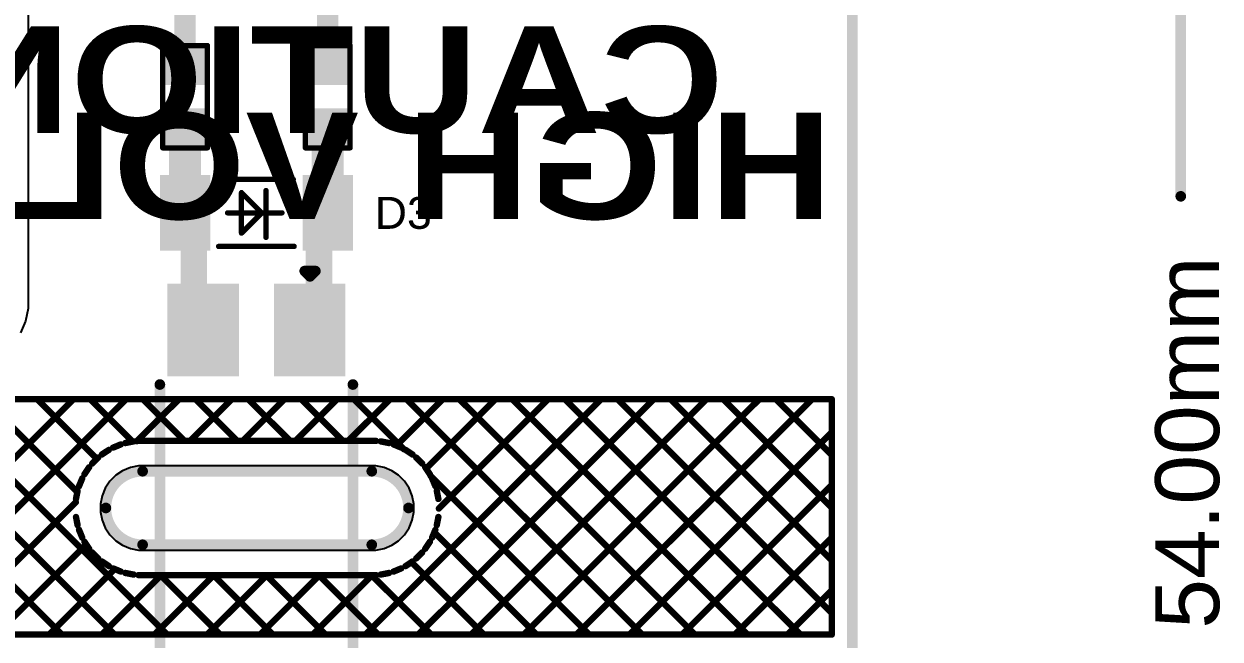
# Model space of a CAD drawing. Header units: inches. Extents: x -4 to 182, y -4 to 85.
# Drawn here: x 33.43 to 61.94, y 17.39 to 32.06 of the extents above; entities that cross this region are included whole.
import ezdxf

# ---------------------------------------------------------------- set-up
doc = ezdxf.new("R2010")
doc.units = ezdxf.units.IN
for name, color, linetype in [('Board Outline', 216, 'Continuous'), ('Bottom Layer', 5, 'Continuous'), ('Bottom Overlay', 54, 'Continuous'), ('Dimensions', 6, 'Continuous'), ('Multi-Layer', 9, 'Continuous'), ('Top Layer', 1, 'Continuous'), ('Top Overlay', 2, 'Continuous'), ('Top Paste', 8, 'Continuous'), ('Top Solder', 216, 'Continuous')]:
    doc.layers.add(name, color=color, linetype=linetype)
doc.styles.add('Arial', font='', dxfattribs={"height": 0.2})
doc.styles.add('Arial Black', font='', dxfattribs={"height": 0.2})
doc.styles.get('Arial').set_extended_font_data('Arial')
doc.styles.get('Arial Black').set_extended_font_data('Arial Black')

# ---------------------------------------------------------------- blocks, each defined once
blk = doc.blocks.new('SFH6156_2_1')
at = {"layer": 'Top Layer'}
for points in [[(-5.55, 2.02), (-3.55, 2.02), (-3.55, 0.52), (-5.55, 0.52)], [(3.55, 2.02), (5.55, 2.02), (5.55, 0.52), (3.55, 0.52)], [(-5.55, -0.52), (-3.55, -0.52), (-3.55, -2.02), (-5.55, -2.02)], [(3.55, -0.52), (5.55, -0.52), (5.55, -2.02), (3.55, -2.02)]]:
    blk.add_hatch(color=1, dxfattribs=at).paths.add_polyline_path(points)
at = {"layer": 'Top Paste'}
for points in [[(-5.55, 2.02), (-3.55, 2.02), (-3.55, 0.52), (-5.55, 0.52)], [(3.55, 2.02), (5.55, 2.02), (5.55, 0.52), (3.55, 0.52)], [(-5.55, -0.52), (-3.55, -0.52), (-3.55, -2.02), (-5.55, -2.02)], [(3.55, -0.52), (5.55, -0.52), (5.55, -2.02), (3.55, -2.02)]]:
    blk.add_hatch(color=8, dxfattribs=at).paths.add_polyline_path(points)
at = {"layer": 'Top Solder'}
for points in [[(-5.652, 2.122), (-3.448, 2.122), (-3.448, 0.418), (-5.652, 0.418)], [(3.448, 2.122), (5.652, 2.122), (5.652, 0.418), (3.448, 0.418)], [(-5.652, -0.418), (-3.448, -0.418), (-3.448, -2.122), (-5.652, -2.122)], [(3.448, -0.418), (5.652, -0.418), (5.652, -2.122), (3.448, -2.122)]]:
    blk.add_hatch(color=216, dxfattribs=at).paths.add_polyline_path(points)
at = {"layer": 'Top Overlay', "const_width": 0.254}
for points in [[(3.25, 2.3), (-3.25, 2.3)], [(-5.956, 1.152), (-5.956, 1.406)], [(-5.829, 1.279), (-5.956, 1.406)], [(-5.956, 1.152), (-5.829, 1.279)], [(3.25, -2.3), (-3.25, -2.3)]]:
    blk.add_lwpolyline(points, dxfattribs=at)
at = {"layer": 'Top Overlay', "const_width": 0.127}
for points in [[(-3.314, 2.3, 1), (-3.187, 2.3, 1)], [(3.186, 2.3, 1), (3.313, 2.3, 1)], [(-6.02, 1.406, 1), (-5.893, 1.406, 1)], [(-6.02, 1.406, 1), (-5.893, 1.406, 1)], [(-6.02, 1.152, 1), (-5.893, 1.152, 1)], [(-6.02, 1.152, 1), (-5.893, 1.152, 1)], [(-5.893, 1.279, 1), (-5.766, 1.279, 1)], [(-5.893, 1.279, 1), (-5.766, 1.279, 1)], [(-3.314, -2.3, 1), (-3.187, -2.3, 1)], [(3.186, -2.3, 1), (3.313, -2.3, 1)]]:
    blk.add_lwpolyline(points, format="xyb", close=True, dxfattribs=at)
blk = doc.blocks.new('R___0603_2')
at = {"layer": 'Top Layer'}
for points in [[(-0.381, 0.4445), (-0.381, -0.4445), (-1.143, -0.4445), (-1.143, 0.4445)], [(1.143, 0.4445), (1.143, -0.4445), (0.381, -0.4445), (0.381, 0.4445)]]:
    blk.add_hatch(color=1, dxfattribs=at).paths.add_polyline_path(points)
at = {"layer": 'Top Paste'}
for points in [[(-0.381, 0.4445), (-0.381, -0.4445), (-1.143, -0.4445), (-1.143, 0.4445)], [(1.143, 0.4445), (1.143, -0.4445), (0.381, -0.4445), (0.381, 0.4445)]]:
    blk.add_hatch(color=8, dxfattribs=at).paths.add_polyline_path(points)
at = {"layer": 'Top Solder'}
for points in [[(-0.2794, 0.5461), (-0.2794, -0.5461), (-1.2446, -0.5461), (-1.2446, 0.5461)], [(1.2446, 0.5461), (1.2446, -0.5461), (0.2794, -0.5461), (0.2794, 0.5461)]]:
    blk.add_hatch(color=216, dxfattribs=at).paths.add_polyline_path(points)
at = {"layer": 'Top Overlay', "const_width": 0.127}
for points in [[(1.2192, 0.5334), (-1.2192, 0.5334)], [(-1.2192, -0.5334), (-1.2192, 0.5334)], [(1.2192, -0.5334), (1.2192, 0.5334)], [(1.2192, -0.5334), (-1.2192, -0.5334)]]:
    blk.add_lwpolyline(points, dxfattribs=at)
at = {"layer": 'Top Overlay', "const_width": 0.0635}
for points in [[(-1.25095, 0.5334, 1), (-1.18745, 0.5334, 1)], [(-1.25095, 0.5334, 1), (-1.18745, 0.5334, 1)], [(1.18745, 0.5334, 1), (1.25095, 0.5334, 1)], [(1.18745, 0.5334, 1), (1.25095, 0.5334, 1)], [(-1.25095, -0.5334, 1), (-1.18745, -0.5334, 1)], [(-1.25095, -0.5334, 1), (-1.18745, -0.5334, 1)], [(1.18745, -0.5334, 1), (1.25095, -0.5334, 1)], [(1.18745, -0.5334, 1), (1.25095, -0.5334, 1)]]:
    blk.add_lwpolyline(points, format="xyb", close=True, dxfattribs=at)
blk = doc.blocks.new('R___0603_3')
at = {"layer": 'Top Layer'}
for points in [[(-0.381, 0.4445), (-0.381, -0.4445), (-1.143, -0.4445), (-1.143, 0.4445)], [(1.143, 0.4445), (1.143, -0.4445), (0.381, -0.4445), (0.381, 0.4445)]]:
    blk.add_hatch(color=1, dxfattribs=at).paths.add_polyline_path(points)
at = {"layer": 'Top Paste'}
for points in [[(-0.381, 0.4445), (-0.381, -0.4445), (-1.143, -0.4445), (-1.143, 0.4445)], [(1.143, 0.4445), (1.143, -0.4445), (0.381, -0.4445), (0.381, 0.4445)]]:
    blk.add_hatch(color=8, dxfattribs=at).paths.add_polyline_path(points)
at = {"layer": 'Top Solder'}
for points in [[(-0.2794, 0.5461), (-0.2794, -0.5461), (-1.2446, -0.5461), (-1.2446, 0.5461)], [(1.2446, 0.5461), (1.2446, -0.5461), (0.2794, -0.5461), (0.2794, 0.5461)]]:
    blk.add_hatch(color=216, dxfattribs=at).paths.add_polyline_path(points)
at = {"layer": 'Top Overlay', "const_width": 0.127}
for points in [[(1.2192, 0.5334), (-1.2192, 0.5334)], [(-1.2192, -0.5334), (-1.2192, 0.5334)], [(1.2192, -0.5334), (1.2192, 0.5334)], [(1.2192, -0.5334), (-1.2192, -0.5334)]]:
    blk.add_lwpolyline(points, dxfattribs=at)
at = {"layer": 'Top Overlay', "const_width": 0.0635}
for points in [[(-1.25095, 0.5334, 1), (-1.18745, 0.5334, 1)], [(-1.25095, 0.5334, 1), (-1.18745, 0.5334, 1)], [(1.18745, 0.5334, 1), (1.25095, 0.5334, 1)], [(1.18745, 0.5334, 1), (1.25095, 0.5334, 1)], [(-1.25095, -0.5334, 1), (-1.18745, -0.5334, 1)], [(-1.25095, -0.5334, 1), (-1.18745, -0.5334, 1)], [(1.18745, -0.5334, 1), (1.25095, -0.5334, 1)], [(1.18745, -0.5334, 1), (1.25095, -0.5334, 1)]]:
    blk.add_lwpolyline(points, format="xyb", close=True, dxfattribs=at)
blk = doc.blocks.new('LL_34_20')
at = {"layer": 'Top Layer'}
for points in [[(-1.15, -0.85), (-2.25, -0.85), (-2.25, 0.85), (-1.15, 0.85)], [(2.25, -0.85), (1.15, -0.85), (1.15, 0.85), (2.25, 0.85)]]:
    blk.add_hatch(color=1, dxfattribs=at).paths.add_polyline_path(points)
at = {"layer": 'Top Paste'}
for points in [[(-1.15, -0.85), (-2.25, -0.85), (-2.25, 0.85), (-1.15, 0.85)], [(2.25, -0.85), (1.15, -0.85), (1.15, 0.85), (2.25, 0.85)]]:
    blk.add_hatch(color=8, dxfattribs=at).paths.add_polyline_path(points)
at = {"layer": 'Top Solder'}
for points in [[(-1.099, -0.901), (-2.301, -0.901), (-2.301, 0.901), (-1.099, 0.901)], [(2.301, -0.901), (1.099, -0.901), (1.099, 0.901), (2.301, 0.901)]]:
    blk.add_hatch(color=216, dxfattribs=at).paths.add_polyline_path(points)
at = {"layer": 'Top Overlay', "const_width": 0.127}
for points in [[(0.9, 0.8), (-0.9, 0.8)], [(-0.229, 0.584), (-0.229, -0.533)], [(0.356, 0.483), (-0.127, 0)], [(0.356, 0.483), (0.356, -0.483)], [(0.686, 0), (-0.61, 0)], [(0.356, -0.483), (-0.102, -0.025)], [(0.878, -0.8), (-0.878, -0.8)]]:
    blk.add_lwpolyline(points, dxfattribs=at)
at = {"layer": 'Top Overlay', "const_width": 0.0635}
for points in [[(-0.932, 0.8, 1), (-0.868, 0.8, 1)], [(0.868, 0.8, 1), (0.932, 0.8, 1)], [(-0.26, 0.584, 1), (-0.197, 0.584, 1)], [(0.324, 0.483, 1), (0.387, 0.483, 1)], [(0.324, 0.483, 1), (0.387, 0.483, 1)], [(-0.641, 0, 1), (-0.578, 0, 1)], [(-0.159, 0, 1), (-0.095, 0, 1)], [(-0.133, -0.025, 1), (-0.07, -0.025, 1)], [(0.654, 0, 1), (0.718, 0, 1)], [(-0.26, -0.533, 1), (-0.197, -0.533, 1)], [(0.324, -0.483, 1), (0.387, -0.483, 1)], [(0.324, -0.483, 1), (0.387, -0.483, 1)], [(-0.91, -0.8, 1), (-0.846, -0.8, 1)], [(0.846, -0.8, 1), (0.91, -0.8, 1)]]:
    blk.add_lwpolyline(points, format="xyb", close=True, dxfattribs=at)

msp = doc.modelspace()

# ---------------------------------------------------------------- linework, layer by layer
at = {"layer": 'Board Outline', "const_width": 0.254}
for points in [[(53.174, -1), (53.174, 47)], [(36.258, 21.396), (41.719, 21.396)], [(36.258, 19.643), (41.719, 19.643)]]:
    msp.add_lwpolyline(points, dxfattribs=at)
for points in [[(35.382, 20.52, -0.414214), (36.258, 21.396)], [(41.719, 21.396, -0.414214), (42.596, 20.52)], [(36.258, 19.643, -0.414214), (35.382, 20.52)], [(42.596, 20.52, -0.414214), (41.719, 19.643)]]:
    msp.add_lwpolyline(points, format="xyb", dxfattribs=at)
at = {"layer": 'Board Outline', "const_width": 0.127}
for points in [[(36.195, 21.396, 1), (36.322, 21.396, 1)], [(36.195, 21.396, 1), (36.322, 21.396, 1)], [(41.656, 21.396, 1), (41.783, 21.396, 1)], [(41.656, 21.396, 1), (41.783, 21.396, 1)], [(35.319, 20.52, 1), (35.446, 20.52, 1)], [(35.319, 20.52, 1), (35.446, 20.52, 1)], [(42.532, 20.52, 1), (42.659, 20.52, 1)], [(42.532, 20.52, 1), (42.659, 20.52, 1)], [(36.195, 19.643, 1), (36.322, 19.643, 1)], [(36.195, 19.643, 1), (36.322, 19.643, 1)], [(41.656, 19.643, 1), (41.783, 19.643, 1)], [(41.656, 19.643, 1), (41.783, 19.643, 1)]]:
    msp.add_lwpolyline(points, format="xyb", close=True, dxfattribs=at)
at = {"layer": 'Bottom Layer'}
for p, q in [((33.528, 37.182), (33.528, 25.431)), ((33.528, 25.431), (33.528, 25.278)), ((33.528, 25.278), (33.468, 24.978)), ((33.468, 24.978), (33.351, 24.694))]:
    msp.add_line(p, q, dxfattribs=at)
at = {"layer": 'Dimensions', "const_width": 0.254}
msp.add_lwpolyline([(61, 27.951), (61, 50)], dxfattribs=at)
at = {"layer": 'Dimensions', "const_width": 0.127}
msp.add_lwpolyline([(60.936, 27.951, 1), (61.063, 27.951, 1)], format="xyb", close=True, dxfattribs=at)
at = {"layer": 'Multi-Layer'}
for p, q in [((35.783, 21.409), (35.619, 21.299)), ((35.966, 21.485), (35.783, 21.409)), ((36.16, 21.523), (35.966, 21.485)), ((36.258, 21.523), (36.16, 21.523)), ((41.719, 21.523), (36.258, 21.523)), ((41.818, 21.523), (41.719, 21.523)), ((41.719, 21.523), (41.719, 21.523)), ((42.012, 21.485), (41.818, 21.523)), ((42.195, 21.409), (42.012, 21.485)), ((42.359, 21.299), (42.195, 21.409)), ((35.479, 21.159), (35.369, 20.995)), ((35.619, 21.299), (35.479, 21.159)), ((42.499, 21.159), (42.359, 21.299)), ((42.609, 20.995), (42.499, 21.159)), ((35.293, 20.812), (35.255, 20.619)), ((35.369, 20.995), (35.293, 20.812)), ((42.685, 20.812), (42.609, 20.995)), ((42.723, 20.619), (42.685, 20.812)), ((35.255, 20.619), (35.255, 20.52)), ((42.723, 20.52), (42.723, 20.619)), ((35.255, 20.52), (35.255, 20.421)), ((35.255, 20.421), (35.293, 20.227)), ((42.685, 20.227), (42.723, 20.421)), ((42.723, 20.421), (42.723, 20.52)), ((35.293, 20.227), (35.369, 20.044)), ((35.369, 20.044), (35.479, 19.88)), ((42.499, 19.88), (42.609, 20.044)), ((42.609, 20.044), (42.685, 20.227)), ((35.479, 19.88), (35.619, 19.74)), ((35.619, 19.74), (35.783, 19.63)), ((42.195, 19.63), (42.359, 19.74)), ((42.359, 19.74), (42.499, 19.88)), ((35.783, 19.63), (35.966, 19.555)), ((35.966, 19.555), (36.16, 19.516)), ((36.16, 19.516), (36.258, 19.516)), ((36.258, 19.516), (36.258, 19.516)), ((36.258, 19.516), (41.719, 19.516)), ((41.719, 19.516), (41.818, 19.516)), ((41.818, 19.516), (42.012, 19.555)), ((42.012, 19.555), (42.195, 19.63))]:
    msp.add_line(p, q, dxfattribs=at)
at = {"layer": 'Top Layer'}
for points, const_width in [([(37.27, 31.088), (37.27, 41.119)], 0.508), ([(40.67, 31.088), (40.67, 41.271)], 0.508), ([(37.27, 27.557), (37.27, 29.387)], 0.762), ([(40.67, 27.608), (40.67, 29.387)], 0.762), ([(37.479, 25.086), (37.479, 27.399)], 0.635), ([(40.461, 25.086), (40.461, 27.399)], 0.635)]:
    msp.add_lwpolyline(points, dxfattribs=dict(at, const_width=const_width))
for points, const_width in [([(37.143, 31.088, 1), (37.397, 31.088, 1)], 0.254), ([(40.543, 31.088, 1), (40.797, 31.088, 1)], 0.254), ([(37.079, 29.387, 1), (37.46, 29.387, 1)], 0.381), ([(40.479, 29.387, 1), (40.86, 29.387, 1)], 0.381), ([(37.079, 27.557, 1), (37.46, 27.557, 1)], 0.381), ([(40.479, 27.608, 1), (40.86, 27.608, 1)], 0.381), ([(37.32, 27.399, 1), (37.638, 27.399, 1)], 0.318), ([(40.302, 27.399, 1), (40.62, 27.399, 1)], 0.318), ([(40.334, 27.399, 1), (40.588, 27.399, 1)], 0.254), ([(40.543, 27.608, 1), (40.797, 27.608, 1)], 0.254), ([(37.32, 25.086, 1), (37.638, 25.086, 1)], 0.318), ([(40.302, 25.086, 1), (40.62, 25.086, 1)], 0.318)]:
    msp.add_lwpolyline(points, format="xyb", close=True, dxfattribs=dict(at, const_width=const_width))
at = {"layer": 'Top Layer', "const_width": 0.508}
msp.add_lwpolyline([(40.67, 27.608, -0.414214), (40.461, 27.399)], format="xyb", dxfattribs=at)
at = {"layer": 'Top Overlay', "const_width": 0.152}
for points in [[(28.998, 17.501), (34.611, 23.114)], [(30.255, 17.501), (35.868, 23.114)], [(30.542, 23.114), (52.682, 23.114)], [(31.235, 23.114), (36.848, 17.501)], [(32.492, 23.114), (34.704, 20.902)], [(33.749, 23.114), (35.17, 21.693)], [(35.006, 23.114), (36.018, 22.103)], [(36.123, 22.112), (37.125, 23.114)], [(36.264, 23.114), (37.259, 22.119)], [(37.388, 22.119), (38.383, 23.114)], [(37.521, 23.114), (38.516, 22.119)], [(38.645, 22.119), (39.64, 23.114)], [(38.778, 23.114), (39.773, 22.119)], [(39.902, 22.119), (40.897, 23.114)], [(40.035, 23.114), (41.03, 22.119)], [(41.159, 22.119), (42.154, 23.114)], [(41.293, 23.114), (42.486, 21.921)], [(41.57, 17.501), (47.183, 23.114)], [(42.306, 22.008), (43.412, 23.114)], [(42.55, 23.114), (48.163, 17.501)], [(42.827, 17.501), (48.441, 23.114)], [(43.015, 21.46), (44.669, 23.114)], [(43.319, 20.507), (45.926, 23.114)], [(43.807, 23.114), (49.421, 17.501)], [(44.084, 17.501), (49.698, 23.114)], [(45.064, 23.114), (50.678, 17.501)], [(45.342, 17.501), (50.955, 23.114)], [(46.322, 23.114), (51.935, 17.501)], [(46.599, 17.501), (52.212, 23.114)], [(47.579, 23.114), (52.682, 18.011)], [(48.836, 23.114), (52.682, 19.268)], [(50.093, 23.114), (52.682, 20.526)], [(51.351, 23.114), (52.682, 21.783)], [(52.682, 17.501), (52.682, 23.114)], [(47.856, 17.501), (52.682, 22.326)], [(31.127, 21.965), (35.591, 17.501)], [(35.288, 21.795), (35.452, 21.904)], [(35.555, 21.959), (35.738, 22.035)], [(35.85, 22.069), (36.043, 22.108)], [(36.16, 22.119), (41.818, 22.119)], [(41.935, 22.108), (42.128, 22.069)], [(42.24, 22.035), (42.423, 21.959)], [(42.526, 21.904), (42.69, 21.795)], [(35.058, 21.581), (35.198, 21.72)], [(42.78, 21.72), (42.92, 21.581)], [(34.874, 21.326), (34.984, 21.49)], [(42.994, 21.49), (43.104, 21.326)], [(34.743, 21.04), (34.819, 21.223)], [(43.121, 21.286), (46.906, 17.501)], [(43.159, 21.223), (43.235, 21.04)], [(49.113, 17.501), (52.682, 21.069)], [(30.851, 20.984), (34.334, 17.501)], [(34.671, 20.735), (34.709, 20.929)], [(43.269, 20.929), (43.307, 20.735)], [(31.512, 17.501), (34.666, 20.655)], [(34.671, 20.305), (34.709, 20.111)], [(43.269, 20.111), (43.307, 20.305)], [(34.743, 19.999), (34.819, 19.816)], [(43.159, 19.816), (43.235, 19.999)], [(43.21, 19.939), (45.649, 17.501)], [(32.769, 17.501), (34.917, 19.649)], [(34.874, 19.713), (34.984, 19.549)], [(42.994, 19.549), (43.104, 19.713)], [(50.371, 17.501), (52.682, 19.812)], [(35.058, 19.459), (35.198, 19.319)], [(42.78, 19.319), (42.92, 19.459)], [(34.026, 17.501), (35.591, 19.065)], [(35.288, 19.245), (35.452, 19.135)], [(35.555, 19.08), (35.738, 19.004)], [(42.24, 19.004), (42.423, 19.08)], [(42.526, 19.135), (42.69, 19.245)], [(42.665, 19.228), (44.392, 17.501)], [(35.284, 17.501), (36.703, 18.92)], [(35.85, 18.97), (36.043, 18.932)], [(36.16, 18.92), (41.818, 18.92)], [(36.541, 17.501), (37.961, 18.92)], [(36.686, 18.92), (38.105, 17.501)], [(37.798, 17.501), (39.218, 18.92)], [(37.943, 18.92), (39.363, 17.501)], [(39.055, 17.501), (40.475, 18.92)], [(39.2, 18.92), (40.62, 17.501)], [(40.313, 17.501), (41.732, 18.92)], [(40.457, 18.92), (41.877, 17.501)], [(41.715, 18.92), (43.134, 17.501)], [(41.935, 18.932), (42.128, 18.97)], [(51.628, 17.501), (52.682, 18.555)], [(-3.508, 17.501), (52.682, 17.501)]]:
    msp.add_lwpolyline(points, dxfattribs=at)
at = {"layer": 'Top Overlay', "const_width": 0.0762}
for points in [[(33.711, 23.114, 1), (33.787, 23.114, 1)], [(34.573, 23.114, 1), (34.649, 23.114, 1)], [(34.968, 23.114, 1), (35.045, 23.114, 1)], [(35.83, 23.114, 1), (35.906, 23.114, 1)], [(36.226, 23.114, 1), (36.302, 23.114, 1)], [(37.087, 23.114, 1), (37.163, 23.114, 1)], [(37.483, 23.114, 1), (37.559, 23.114, 1)], [(38.345, 23.114, 1), (38.421, 23.114, 1)], [(38.74, 23.114, 1), (38.816, 23.114, 1)], [(39.602, 23.114, 1), (39.678, 23.114, 1)], [(39.997, 23.114, 1), (40.074, 23.114, 1)], [(40.859, 23.114, 1), (40.935, 23.114, 1)], [(41.255, 23.114, 1), (41.331, 23.114, 1)], [(42.116, 23.114, 1), (42.192, 23.114, 1)], [(42.512, 23.114, 1), (42.588, 23.114, 1)], [(43.373, 23.114, 1), (43.45, 23.114, 1)], [(43.769, 23.114, 1), (43.845, 23.114, 1)], [(44.631, 23.114, 1), (44.707, 23.114, 1)], [(45.026, 23.114, 1), (45.102, 23.114, 1)], [(45.888, 23.114, 1), (45.964, 23.114, 1)], [(46.284, 23.114, 1), (46.36, 23.114, 1)], [(47.145, 23.114, 1), (47.221, 23.114, 1)], [(47.541, 23.114, 1), (47.617, 23.114, 1)], [(48.402, 23.114, 1), (48.479, 23.114, 1)], [(48.798, 23.114, 1), (48.874, 23.114, 1)], [(49.66, 23.114, 1), (49.736, 23.114, 1)], [(50.055, 23.114, 1), (50.131, 23.114, 1)], [(50.917, 23.114, 1), (50.993, 23.114, 1)], [(51.312, 23.114, 1), (51.389, 23.114, 1)], [(52.174, 23.114, 1), (52.25, 23.114, 1)], [(52.644, 23.114, 1), (52.72, 23.114, 1)], [(52.644, 23.114, 1), (52.72, 23.114, 1)], [(52.644, 22.326, 1), (52.72, 22.326, 1)], [(35.414, 21.904, 1), (35.49, 21.904, 1)], [(35.517, 21.959, 1), (35.593, 21.959, 1)], [(35.7, 22.035, 1), (35.776, 22.035, 1)], [(35.811, 22.069, 1), (35.888, 22.069, 1)], [(35.98, 22.103, 1), (36.056, 22.103, 1)], [(36.005, 22.108, 1), (36.082, 22.108, 1)], [(36.085, 22.112, 1), (36.161, 22.112, 1)], [(36.122, 22.119, 1), (36.198, 22.119, 1)], [(37.221, 22.119, 1), (37.297, 22.119, 1)], [(37.35, 22.119, 1), (37.426, 22.119, 1)], [(38.478, 22.119, 1), (38.554, 22.119, 1)], [(38.607, 22.119, 1), (38.683, 22.119, 1)], [(39.735, 22.119, 1), (39.811, 22.119, 1)], [(39.864, 22.119, 1), (39.94, 22.119, 1)], [(40.992, 22.119, 1), (41.069, 22.119, 1)], [(41.121, 22.119, 1), (41.197, 22.119, 1)], [(41.78, 22.119, 1), (41.856, 22.119, 1)], [(41.896, 22.108, 1), (41.973, 22.108, 1)], [(42.09, 22.069, 1), (42.167, 22.069, 1)], [(42.202, 22.035, 1), (42.278, 22.035, 1)], [(42.267, 22.008, 1), (42.344, 22.008, 1)], [(42.385, 21.959, 1), (42.461, 21.959, 1)], [(42.448, 21.921, 1), (42.524, 21.921, 1)], [(42.488, 21.904, 1), (42.564, 21.904, 1)], [(35.132, 21.693, 1), (35.208, 21.693, 1)], [(35.159, 21.72, 1), (35.236, 21.72, 1)], [(35.25, 21.795, 1), (35.326, 21.795, 1)], [(42.652, 21.795, 1), (42.728, 21.795, 1)], [(42.742, 21.72, 1), (42.819, 21.72, 1)], [(52.644, 21.783, 1), (52.72, 21.783, 1)], [(34.836, 21.326, 1), (34.912, 21.326, 1)], [(34.946, 21.49, 1), (35.022, 21.49, 1)], [(35.02, 21.581, 1), (35.096, 21.581, 1)], [(42.882, 21.581, 1), (42.958, 21.581, 1)], [(42.956, 21.49, 1), (43.032, 21.49, 1)], [(42.977, 21.46, 1), (43.053, 21.46, 1)], [(43.066, 21.326, 1), (43.142, 21.326, 1)], [(34.705, 21.04, 1), (34.781, 21.04, 1)], [(34.781, 21.223, 1), (34.857, 21.223, 1)], [(43.083, 21.286, 1), (43.159, 21.286, 1)], [(43.121, 21.223, 1), (43.197, 21.223, 1)], [(43.197, 21.04, 1), (43.273, 21.04, 1)], [(52.644, 21.069, 1), (52.72, 21.069, 1)], [(34.633, 20.735, 1), (34.709, 20.735, 1)], [(34.666, 20.902, 1), (34.742, 20.902, 1)], [(34.671, 20.929, 1), (34.747, 20.929, 1)], [(43.231, 20.929, 1), (43.307, 20.929, 1)], [(43.269, 20.735, 1), (43.345, 20.735, 1)], [(34.628, 20.655, 1), (34.705, 20.655, 1)], [(43.281, 20.507, 1), (43.357, 20.507, 1)], [(52.644, 20.526, 1), (52.72, 20.526, 1)], [(34.633, 20.305, 1), (34.709, 20.305, 1)], [(43.269, 20.305, 1), (43.345, 20.305, 1)], [(34.671, 20.111, 1), (34.747, 20.111, 1)], [(34.705, 19.999, 1), (34.781, 19.999, 1)], [(43.172, 19.939, 1), (43.248, 19.939, 1)], [(43.197, 19.999, 1), (43.273, 19.999, 1)], [(43.231, 20.111, 1), (43.307, 20.111, 1)], [(34.781, 19.816, 1), (34.857, 19.816, 1)], [(34.836, 19.713, 1), (34.912, 19.713, 1)], [(34.879, 19.649, 1), (34.955, 19.649, 1)], [(43.066, 19.713, 1), (43.142, 19.713, 1)], [(43.121, 19.816, 1), (43.197, 19.816, 1)], [(52.644, 19.812, 1), (52.72, 19.812, 1)], [(34.946, 19.549, 1), (35.022, 19.549, 1)], [(35.02, 19.459, 1), (35.096, 19.459, 1)], [(35.159, 19.319, 1), (35.236, 19.319, 1)], [(42.742, 19.319, 1), (42.819, 19.319, 1)], [(42.882, 19.459, 1), (42.958, 19.459, 1)], [(42.956, 19.549, 1), (43.032, 19.549, 1)], [(35.25, 19.245, 1), (35.326, 19.245, 1)], [(35.414, 19.135, 1), (35.49, 19.135, 1)], [(35.517, 19.08, 1), (35.593, 19.08, 1)], [(35.553, 19.065, 1), (35.629, 19.065, 1)], [(42.385, 19.08, 1), (42.461, 19.08, 1)], [(42.488, 19.135, 1), (42.564, 19.135, 1)], [(42.626, 19.228, 1), (42.703, 19.228, 1)], [(42.652, 19.245, 1), (42.728, 19.245, 1)], [(52.644, 19.268, 1), (52.72, 19.268, 1)], [(35.7, 19.004, 1), (35.776, 19.004, 1)], [(35.811, 18.97, 1), (35.888, 18.97, 1)], [(36.005, 18.932, 1), (36.082, 18.932, 1)], [(36.122, 18.92, 1), (36.198, 18.92, 1)], [(36.648, 18.92, 1), (36.724, 18.92, 1)], [(36.665, 18.92, 1), (36.742, 18.92, 1)], [(37.905, 18.92, 1), (37.981, 18.92, 1)], [(37.923, 18.92, 1), (37.999, 18.92, 1)], [(39.162, 18.92, 1), (39.238, 18.92, 1)], [(39.18, 18.92, 1), (39.256, 18.92, 1)], [(40.419, 18.92, 1), (40.495, 18.92, 1)], [(40.437, 18.92, 1), (40.513, 18.92, 1)], [(41.677, 18.92, 1), (41.753, 18.92, 1)], [(41.694, 18.92, 1), (41.77, 18.92, 1)], [(41.78, 18.92, 1), (41.856, 18.92, 1)], [(41.896, 18.932, 1), (41.973, 18.932, 1)], [(42.09, 18.97, 1), (42.167, 18.97, 1)], [(42.202, 19.004, 1), (42.278, 19.004, 1)], [(52.644, 18.555, 1), (52.72, 18.555, 1)], [(52.644, 18.011, 1), (52.72, 18.011, 1)], [(33.988, 17.501, 1), (34.065, 17.501, 1)], [(34.296, 17.501, 1), (34.372, 17.501, 1)], [(35.246, 17.501, 1), (35.322, 17.501, 1)], [(35.553, 17.501, 1), (35.629, 17.501, 1)], [(36.503, 17.501, 1), (36.579, 17.501, 1)], [(36.81, 17.501, 1), (36.886, 17.501, 1)], [(37.76, 17.501, 1), (37.836, 17.501, 1)], [(38.067, 17.501, 1), (38.144, 17.501, 1)], [(39.017, 17.501, 1), (39.093, 17.501, 1)], [(39.325, 17.501, 1), (39.401, 17.501, 1)], [(40.275, 17.501, 1), (40.351, 17.501, 1)], [(40.582, 17.501, 1), (40.658, 17.501, 1)], [(41.532, 17.501, 1), (41.608, 17.501, 1)], [(41.839, 17.501, 1), (41.915, 17.501, 1)], [(42.789, 17.501, 1), (42.865, 17.501, 1)], [(43.096, 17.501, 1), (43.172, 17.501, 1)], [(44.046, 17.501, 1), (44.122, 17.501, 1)], [(44.354, 17.501, 1), (44.43, 17.501, 1)], [(45.303, 17.501, 1), (45.38, 17.501, 1)], [(45.611, 17.501, 1), (45.687, 17.501, 1)], [(46.561, 17.501, 1), (46.637, 17.501, 1)], [(46.868, 17.501, 1), (46.944, 17.501, 1)], [(47.818, 17.501, 1), (47.894, 17.501, 1)], [(48.125, 17.501, 1), (48.201, 17.501, 1)], [(49.075, 17.501, 1), (49.151, 17.501, 1)], [(49.382, 17.501, 1), (49.459, 17.501, 1)], [(50.332, 17.501, 1), (50.409, 17.501, 1)], [(50.64, 17.501, 1), (50.716, 17.501, 1)], [(51.59, 17.501, 1), (51.666, 17.501, 1)], [(51.897, 17.501, 1), (51.973, 17.501, 1)], [(52.644, 17.501, 1), (52.72, 17.501, 1)], [(52.644, 17.501, 1), (52.72, 17.501, 1)]]:
    msp.add_lwpolyline(points, format="xyb", close=True, dxfattribs=at)

# ---------------------------------------------------------------- block references
for name, p, rotation in [('R___0603_2', (37.27, 30.326), 270), ('R___0603_3', (40.67, 30.326), 270), ('LL_34_20', (38.97, 27.557), 180), ('SFH6156_2_1', (38.97, 20.213), 270)]:
    msp.add_blockref(name, p, dxfattribs=dict(rotation=rotation))

# ---------------------------------------------------------------- texts
at = {"layer": 'Bottom Overlay', "style": 'Arial Black', "text_generation_flag": 2}
for s, p in [('CAUTION', (50.104, 29.462)), ('HIGH VOLTAGE', (52.698, 27.408))]:
    msp.add_text(s, height=2.54, rotation=360, dxfattribs=at).set_placement(p)
at = {"layer": 'Dimensions', "style": 'Arial'}
msp.add_text('54.00mm', height=1.524, rotation=90, dxfattribs=at).set_placement((61.914, 17.642))
at = {"layer": 'Top Overlay', "style": 'Arial'}
msp.add_text('D3', height=0.762, dxfattribs=at).set_placement((41.79, 27.176))

doc.saveas('drawing.dxf')
